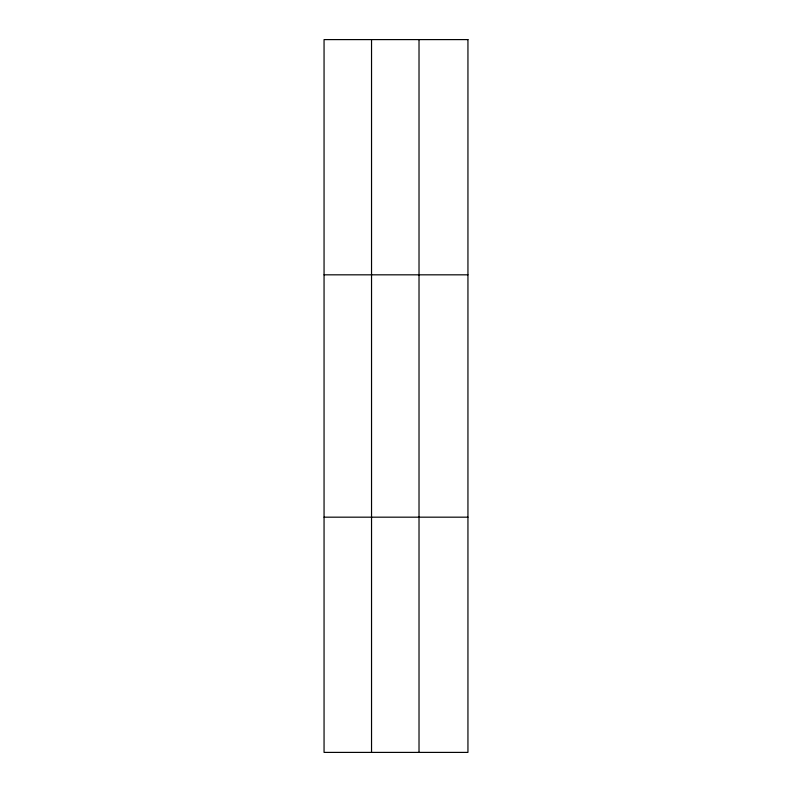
<?xml version="1.0" encoding="UTF-8"?>
<svg xmlns="http://www.w3.org/2000/svg" width="792" height="792" viewBox="0 0 792 792"><rect width="100%" height="100%" fill="white"/><g stroke="black" fill="none" stroke-linecap="round" stroke-linejoin="round"><path stroke-width="1.19" d="M371.537 752.4L371.537 39.6M419.017 752.4L419.017 39.6M324.057 274.824L467.943 274.824M324.057 517.176L467.943 517.176M467.943 39.6L467.943 752.4L324.057 752.4L324.057 39.6L467.943 39.6"/></g></svg>
